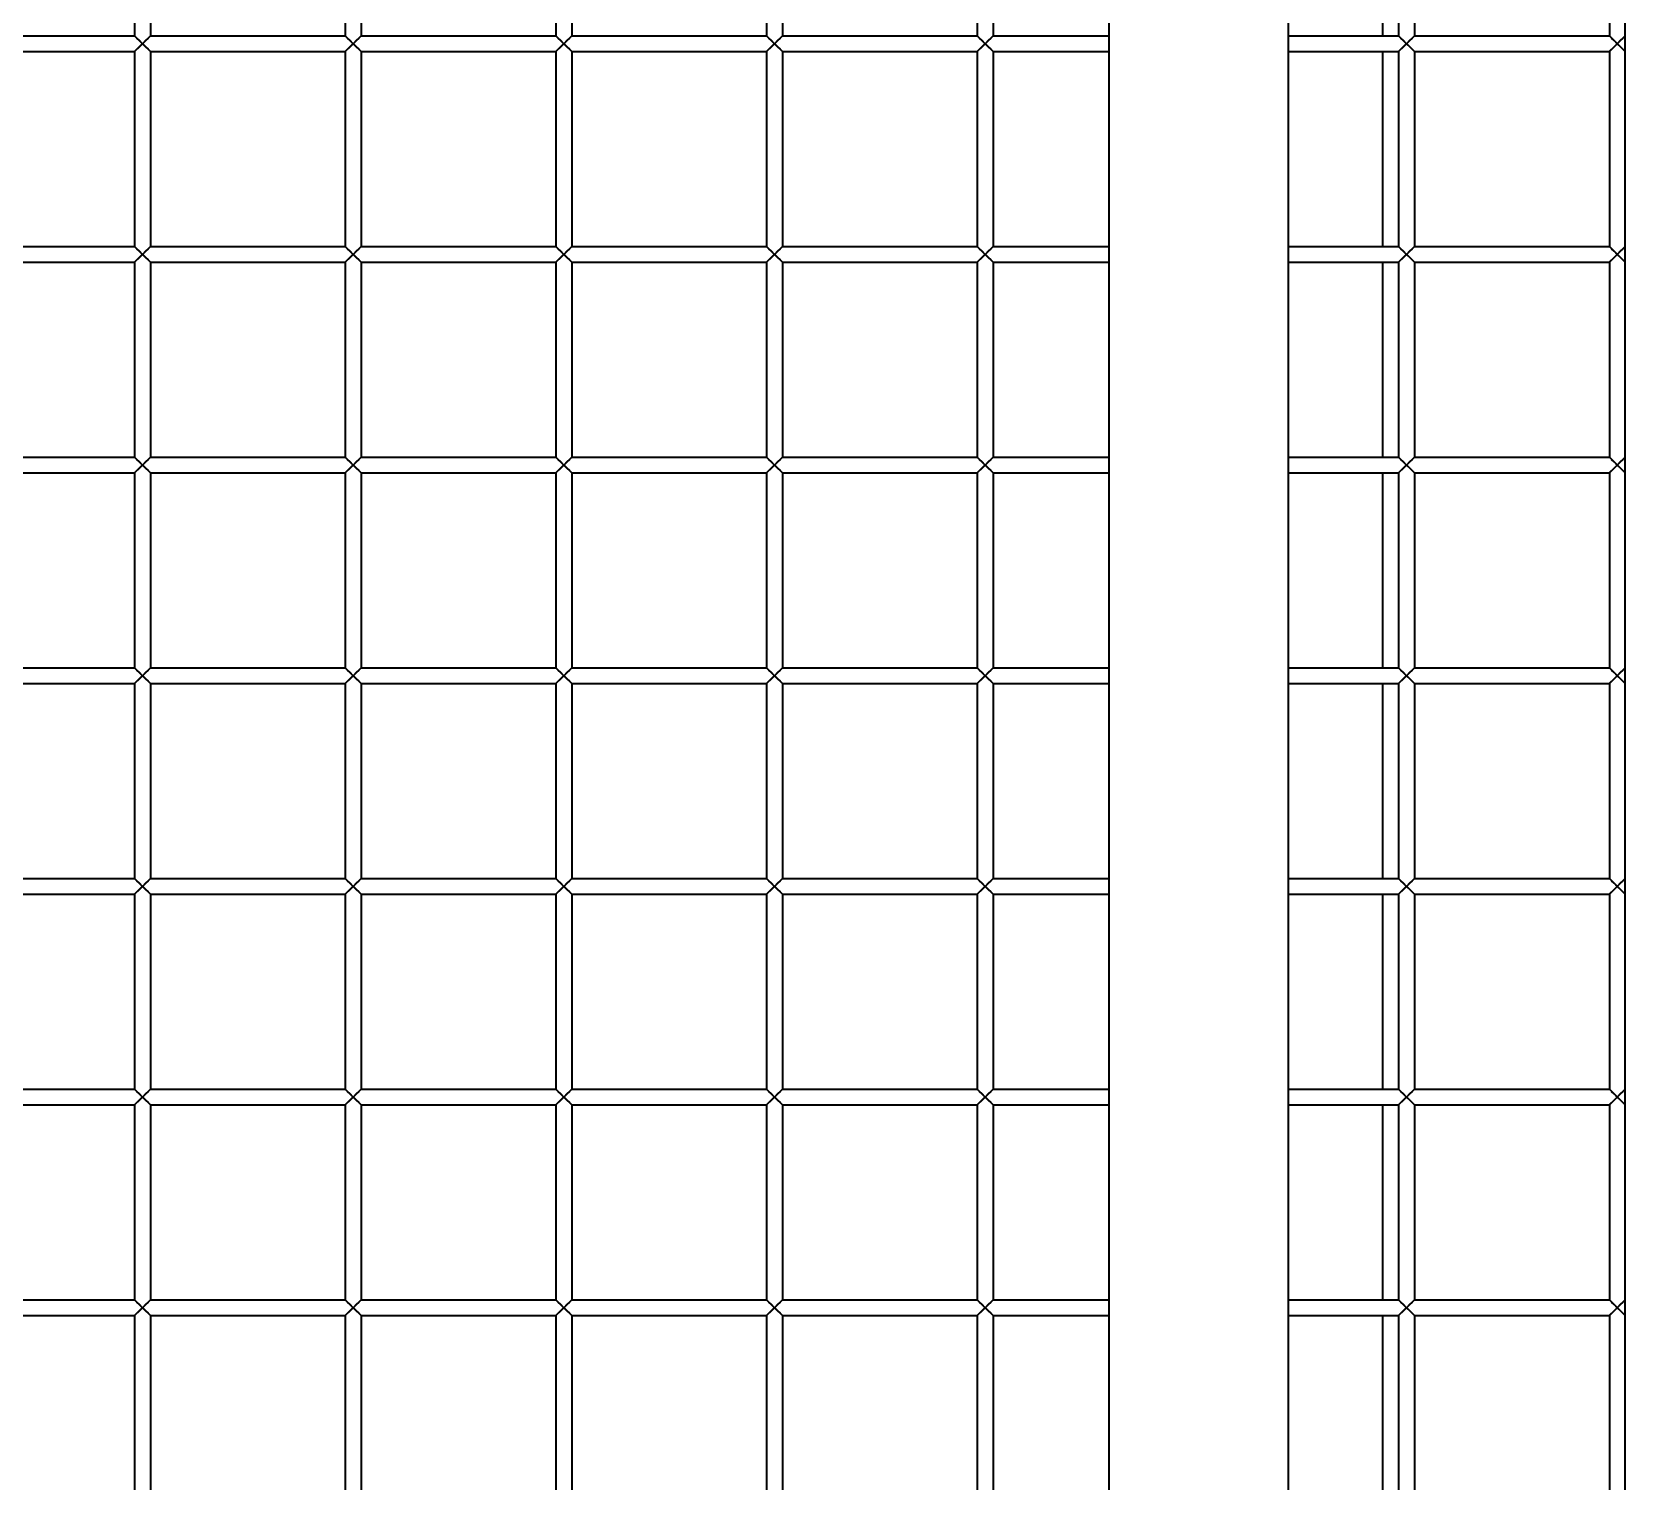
# Model space of a CAD drawing. Header units: millimetres. Extents: x 32496 to 166256, y 3504 to 23939.
# Drawn here: x 46166.1 to 46468.6, y 16841.4 to 17116.6 of the extents above; entities that cross this region are included whole.
import ezdxf

# ---------------------------------------------------------------- set-up
doc = ezdxf.new("R2010")
doc.units = ezdxf.units.MM
doc.layers.get('0').update_dxf_attribs({"lineweight": 35})

msp = doc.modelspace()

# ---------------------------------------------------------------- linework, layer by layer
at = {"linetype": 'Continuous'}
for p, q in [((46370.64, 17480.849), (46370.64, 16549.849)), ((46404.64, 17480.849), (46404.64, 16549.849)), ((46468.64, 16562.849), (46468.64, 17465.849)), ((46185.64, 17152.849), (46185.64, 17115.849)), ((46188.64, 17152.849), (46188.64, 17115.849)), ((46225.64, 17152.849), (46225.64, 17115.849)), ((46228.64, 17152.849), (46228.64, 17115.849)), ((46265.64, 17152.849), (46265.64, 17115.849)), ((46268.64, 17152.849), (46268.64, 17115.849)), ((46305.64, 17152.849), (46305.64, 17115.849)), ((46308.64, 17152.849), (46308.64, 17115.849)), ((46345.64, 17152.849), (46345.64, 17115.849)), ((46348.64, 17152.849), (46348.64, 17115.849)), ((46422.64, 17115.849), (46422.64, 17152.849)), ((46425.64, 17152.849), (46425.64, 17115.849)), ((46428.64, 17152.849), (46428.64, 17115.849)), ((46465.64, 17152.849), (46465.64, 17115.849)), ((46148.64, 17115.849), (46185.64, 17115.849)), ((46185.64, 17112.849), (46188.64, 17115.849)), ((46188.64, 17112.849), (46185.64, 17115.849)), ((46188.64, 17115.849), (46188.209, 17115.418)), ((46188.64, 17115.849), (46225.64, 17115.849)), ((46225.64, 17112.849), (46228.64, 17115.849)), ((46228.64, 17112.849), (46225.64, 17115.849)), ((46228.64, 17115.849), (46228.209, 17115.418)), ((46228.64, 17115.849), (46265.64, 17115.849)), ((46265.64, 17112.849), (46268.64, 17115.849)), ((46268.64, 17112.849), (46265.64, 17115.849)), ((46268.64, 17115.849), (46268.209, 17115.418)), ((46268.64, 17115.849), (46305.64, 17115.849)), ((46305.64, 17112.849), (46308.64, 17115.849)), ((46308.64, 17112.849), (46305.64, 17115.849)), ((46308.64, 17115.849), (46308.209, 17115.418)), ((46308.64, 17115.849), (46345.64, 17115.849)), ((46345.64, 17112.849), (46348.64, 17115.849)), ((46348.64, 17112.849), (46345.64, 17115.849)), ((46348.64, 17115.849), (46348.209, 17115.418)), ((46348.64, 17115.849), (46370.64, 17115.849)), ((46404.64, 17115.849), (46425.64, 17115.849)), ((46425.64, 17112.849), (46428.64, 17115.849)), ((46425.64, 17115.849), (46428.64, 17112.849)), ((46428.64, 17115.849), (46428.209, 17115.418)), ((46428.64, 17115.849), (46465.64, 17115.849)), ((46465.64, 17112.849), (46468.64, 17115.849)), ((46465.64, 17115.849), (46468.64, 17112.849)), ((46468.64, 17115.849), (46468.209, 17115.418)), ((46148.64, 17112.849), (46185.64, 17112.849)), ((46185.64, 17112.849), (46185.64, 17075.849)), ((46185.756, 17112.965), (46186.55, 17113.759)), ((46186.55, 17113.759), (46187.14, 17114.349)), ((46188.64, 17112.849), (46188.64, 17075.849)), ((46188.64, 17112.849), (46225.64, 17112.849)), ((46225.64, 17112.849), (46225.64, 17075.849)), ((46225.756, 17112.965), (46226.55, 17113.759)), ((46226.55, 17113.759), (46227.14, 17114.349)), ((46228.64, 17112.849), (46228.64, 17075.849)), ((46228.64, 17112.849), (46265.64, 17112.849)), ((46265.64, 17112.849), (46265.64, 17075.849)), ((46265.756, 17112.965), (46266.55, 17113.759)), ((46266.55, 17113.759), (46267.14, 17114.349)), ((46268.64, 17112.849), (46268.64, 17075.849)), ((46268.64, 17112.849), (46305.64, 17112.849)), ((46305.64, 17112.849), (46305.64, 17075.849)), ((46305.756, 17112.965), (46306.55, 17113.759)), ((46306.55, 17113.759), (46307.14, 17114.349)), ((46308.64, 17112.849), (46308.64, 17075.849)), ((46308.64, 17112.849), (46345.64, 17112.849)), ((46345.64, 17112.849), (46345.64, 17075.849)), ((46345.756, 17112.965), (46346.55, 17113.759)), ((46346.55, 17113.759), (46347.14, 17114.349)), ((46348.64, 17112.849), (46348.64, 17075.849)), ((46348.64, 17112.849), (46370.64, 17112.849)), ((46404.64, 17112.849), (46425.64, 17112.849)), ((46422.64, 17075.849), (46422.64, 17112.849)), ((46425.64, 17112.849), (46425.64, 17075.849)), ((46425.756, 17112.965), (46426.55, 17113.759)), ((46426.55, 17113.759), (46427.14, 17114.349)), ((46428.64, 17112.849), (46428.64, 17075.849)), ((46428.64, 17112.849), (46465.64, 17112.849)), ((46465.64, 17112.849), (46465.64, 17075.849)), ((46465.756, 17112.965), (46466.55, 17113.759)), ((46466.55, 17113.759), (46467.14, 17114.349)), ((46148.64, 17075.849), (46185.64, 17075.849)), ((46185.64, 17072.849), (46188.64, 17075.849)), ((46188.64, 17072.849), (46185.64, 17075.849)), ((46185.756, 17072.965), (46186.55, 17073.759)), ((46186.55, 17073.759), (46187.14, 17074.349)), ((46188.64, 17075.849), (46188.209, 17075.418)), ((46188.64, 17075.849), (46225.64, 17075.849)), ((46225.64, 17072.849), (46228.64, 17075.849)), ((46228.64, 17072.849), (46225.64, 17075.849)), ((46225.756, 17072.965), (46226.55, 17073.759)), ((46226.55, 17073.759), (46227.14, 17074.349)), ((46228.64, 17075.849), (46228.209, 17075.418)), ((46228.64, 17075.849), (46265.64, 17075.849)), ((46265.64, 17072.849), (46268.64, 17075.849)), ((46268.64, 17072.849), (46265.64, 17075.849)), ((46265.756, 17072.965), (46266.55, 17073.759)), ((46266.55, 17073.759), (46267.14, 17074.349)), ((46268.64, 17075.849), (46268.209, 17075.418)), ((46268.64, 17075.849), (46305.64, 17075.849)), ((46305.64, 17072.849), (46308.64, 17075.849)), ((46308.64, 17072.849), (46305.64, 17075.849)), ((46305.756, 17072.965), (46306.55, 17073.759)), ((46306.55, 17073.759), (46307.14, 17074.349)), ((46308.64, 17075.849), (46308.209, 17075.418)), ((46308.64, 17075.849), (46345.64, 17075.849)), ((46345.64, 17072.849), (46348.64, 17075.849)), ((46348.64, 17072.849), (46345.64, 17075.849)), ((46345.756, 17072.965), (46346.55, 17073.759)), ((46346.55, 17073.759), (46347.14, 17074.349)), ((46348.64, 17075.849), (46348.209, 17075.418)), ((46348.64, 17075.849), (46370.64, 17075.849)), ((46404.64, 17075.849), (46425.64, 17075.849)), ((46425.64, 17072.849), (46428.64, 17075.849)), ((46425.64, 17075.849), (46428.64, 17072.849)), ((46425.756, 17072.965), (46426.55, 17073.759)), ((46426.55, 17073.759), (46427.14, 17074.349)), ((46428.64, 17075.849), (46428.209, 17075.418)), ((46428.64, 17075.849), (46465.64, 17075.849)), ((46465.64, 17072.849), (46468.64, 17075.849)), ((46465.64, 17075.849), (46468.64, 17072.849)), ((46465.756, 17072.965), (46466.55, 17073.759)), ((46466.55, 17073.759), (46467.14, 17074.349)), ((46468.64, 17075.849), (46468.209, 17075.418)), ((46148.64, 17072.849), (46185.64, 17072.849)), ((46185.64, 17072.849), (46185.64, 17035.849)), ((46188.64, 17072.849), (46188.64, 17035.849)), ((46188.64, 17072.849), (46225.64, 17072.849)), ((46225.64, 17072.849), (46225.64, 17035.849)), ((46228.64, 17072.849), (46228.64, 17035.849)), ((46228.64, 17072.849), (46265.64, 17072.849)), ((46265.64, 17072.849), (46265.64, 17035.849)), ((46268.64, 17072.849), (46268.64, 17035.849)), ((46268.64, 17072.849), (46305.64, 17072.849)), ((46305.64, 17072.849), (46305.64, 17035.849)), ((46308.64, 17072.849), (46308.64, 17035.849)), ((46308.64, 17072.849), (46345.64, 17072.849)), ((46345.64, 17072.849), (46345.64, 17035.849)), ((46348.64, 17072.849), (46348.64, 17035.849)), ((46348.64, 17072.849), (46370.64, 17072.849)), ((46404.64, 17072.849), (46425.64, 17072.849)), ((46422.64, 17035.849), (46422.64, 17072.849)), ((46425.64, 17072.849), (46425.64, 17035.849)), ((46428.64, 17072.849), (46428.64, 17035.849)), ((46428.64, 17072.849), (46465.64, 17072.849)), ((46465.64, 17072.849), (46465.64, 17035.849)), ((46148.64, 17035.849), (46185.64, 17035.849)), ((46185.64, 17032.849), (46188.64, 17035.849)), ((46188.64, 17032.849), (46185.64, 17035.849)), ((46186.55, 17033.759), (46187.14, 17034.349)), ((46188.64, 17035.849), (46188.209, 17035.418)), ((46188.64, 17035.849), (46225.64, 17035.849)), ((46225.64, 17032.849), (46228.64, 17035.849)), ((46228.64, 17032.849), (46225.64, 17035.849)), ((46226.55, 17033.759), (46227.14, 17034.349)), ((46228.64, 17035.849), (46228.209, 17035.418)), ((46228.64, 17035.849), (46265.64, 17035.849)), ((46265.64, 17032.849), (46268.64, 17035.849)), ((46268.64, 17032.849), (46265.64, 17035.849)), ((46266.55, 17033.759), (46267.14, 17034.349)), ((46268.64, 17035.849), (46268.209, 17035.418)), ((46268.64, 17035.849), (46305.64, 17035.849)), ((46305.64, 17032.849), (46308.64, 17035.849)), ((46308.64, 17032.849), (46305.64, 17035.849)), ((46306.55, 17033.759), (46307.14, 17034.349)), ((46308.64, 17035.849), (46308.209, 17035.418)), ((46308.64, 17035.849), (46345.64, 17035.849)), ((46345.64, 17032.849), (46348.64, 17035.849)), ((46345.64, 17035.849), (46348.64, 17032.849)), ((46346.55, 17033.759), (46347.14, 17034.349)), ((46348.64, 17035.849), (46348.209, 17035.418)), ((46348.64, 17035.849), (46370.64, 17035.849)), ((46404.64, 17035.849), (46425.64, 17035.849)), ((46425.64, 17032.849), (46428.64, 17035.849)), ((46425.64, 17035.849), (46428.64, 17032.849)), ((46426.55, 17033.759), (46427.14, 17034.349)), ((46428.64, 17035.849), (46428.209, 17035.418)), ((46428.64, 17035.849), (46465.64, 17035.849)), ((46465.64, 17032.849), (46468.64, 17035.849)), ((46465.64, 17035.849), (46468.64, 17032.849)), ((46466.55, 17033.759), (46467.14, 17034.349)), ((46468.64, 17035.849), (46468.209, 17035.418)), ((46148.64, 17032.849), (46185.64, 17032.849)), ((46185.64, 17032.849), (46185.64, 16995.849)), ((46185.756, 17032.965), (46186.55, 17033.759)), ((46188.64, 17032.849), (46188.64, 16995.849)), ((46188.64, 17032.849), (46225.64, 17032.849)), ((46225.64, 17032.849), (46225.64, 16995.849)), ((46225.756, 17032.965), (46226.55, 17033.759)), ((46228.64, 17032.849), (46228.64, 16995.849)), ((46228.64, 17032.849), (46265.64, 17032.849)), ((46265.64, 17032.849), (46265.64, 16995.849)), ((46265.756, 17032.965), (46266.55, 17033.759)), ((46268.64, 17032.849), (46268.64, 16995.849)), ((46268.64, 17032.849), (46305.64, 17032.849)), ((46305.64, 17032.849), (46305.64, 16995.849)), ((46305.756, 17032.965), (46306.55, 17033.759)), ((46308.64, 17032.849), (46308.64, 16995.849)), ((46308.64, 17032.849), (46345.64, 17032.849)), ((46345.64, 17032.849), (46345.64, 16995.849)), ((46345.756, 17032.965), (46346.55, 17033.759)), ((46348.64, 17032.849), (46348.64, 16995.849)), ((46348.64, 17032.849), (46370.64, 17032.849)), ((46404.64, 17032.849), (46425.64, 17032.849)), ((46422.64, 16995.849), (46422.64, 17032.849)), ((46425.64, 17032.849), (46425.64, 16995.849)), ((46425.756, 17032.965), (46426.55, 17033.759)), ((46428.64, 17032.849), (46428.64, 16995.849)), ((46428.64, 17032.849), (46465.64, 17032.849)), ((46465.64, 17032.849), (46465.64, 16995.849)), ((46465.756, 17032.965), (46466.55, 17033.759)), ((46148.64, 16995.849), (46185.64, 16995.849)), ((46185.64, 16992.849), (46188.64, 16995.849)), ((46188.64, 16992.849), (46185.64, 16995.849)), ((46188.64, 16995.849), (46188.209, 16995.418)), ((46188.64, 16995.849), (46225.64, 16995.849)), ((46225.64, 16992.849), (46228.64, 16995.849)), ((46228.64, 16992.849), (46225.64, 16995.849)), ((46228.64, 16995.849), (46228.209, 16995.418)), ((46228.64, 16995.849), (46265.64, 16995.849)), ((46265.64, 16992.849), (46268.64, 16995.849)), ((46268.64, 16992.849), (46265.64, 16995.849)), ((46268.64, 16995.849), (46268.209, 16995.418)), ((46268.64, 16995.849), (46305.64, 16995.849)), ((46305.64, 16992.849), (46308.64, 16995.849)), ((46305.64, 16995.849), (46308.64, 16992.849)), ((46308.64, 16995.849), (46308.209, 16995.418)), ((46308.64, 16995.849), (46345.64, 16995.849)), ((46345.64, 16992.849), (46348.64, 16995.849)), ((46345.64, 16995.849), (46348.64, 16992.849)), ((46348.64, 16995.849), (46348.209, 16995.418)), ((46348.64, 16995.849), (46370.64, 16995.849)), ((46404.64, 16995.849), (46425.64, 16995.849)), ((46425.64, 16992.849), (46428.64, 16995.849)), ((46425.64, 16995.849), (46428.64, 16992.849)), ((46428.64, 16995.849), (46428.209, 16995.418)), ((46428.64, 16995.849), (46465.64, 16995.849)), ((46465.64, 16992.849), (46468.64, 16995.849)), ((46465.64, 16995.849), (46468.64, 16992.849)), ((46468.64, 16995.849), (46468.209, 16995.418)), ((46148.64, 16992.849), (46185.64, 16992.849)), ((46185.64, 16992.849), (46185.64, 16955.849)), ((46185.756, 16992.965), (46186.55, 16993.759)), ((46186.55, 16993.759), (46187.14, 16994.349)), ((46188.64, 16992.849), (46188.64, 16955.849)), ((46188.64, 16992.849), (46225.64, 16992.849)), ((46225.64, 16992.849), (46225.64, 16955.849)), ((46225.756, 16992.965), (46226.55, 16993.759)), ((46226.55, 16993.759), (46227.14, 16994.349)), ((46228.64, 16992.849), (46228.64, 16955.849)), ((46228.64, 16992.849), (46265.64, 16992.849)), ((46265.64, 16992.849), (46265.64, 16955.849)), ((46265.756, 16992.965), (46266.55, 16993.759)), ((46266.55, 16993.759), (46267.14, 16994.349)), ((46268.64, 16992.849), (46268.64, 16955.849)), ((46268.64, 16992.849), (46305.64, 16992.849)), ((46305.64, 16992.849), (46305.64, 16955.849)), ((46305.756, 16992.965), (46306.55, 16993.759)), ((46306.55, 16993.759), (46307.14, 16994.349)), ((46308.64, 16992.849), (46308.64, 16955.849)), ((46308.64, 16992.849), (46345.64, 16992.849)), ((46345.64, 16992.849), (46345.64, 16955.849)), ((46345.756, 16992.965), (46346.55, 16993.759)), ((46346.55, 16993.759), (46347.14, 16994.349)), ((46348.64, 16992.849), (46348.64, 16955.849)), ((46348.64, 16992.849), (46370.64, 16992.849)), ((46404.64, 16992.849), (46425.64, 16992.849)), ((46422.64, 16955.849), (46422.64, 16992.849)), ((46425.64, 16992.849), (46425.64, 16955.849)), ((46425.756, 16992.965), (46426.55, 16993.759)), ((46426.55, 16993.759), (46427.14, 16994.349)), ((46428.64, 16992.849), (46428.64, 16955.849)), ((46428.64, 16992.849), (46465.64, 16992.849)), ((46465.64, 16992.849), (46465.64, 16955.849)), ((46465.756, 16992.965), (46466.55, 16993.759)), ((46466.55, 16993.759), (46467.14, 16994.349)), ((46148.64, 16955.849), (46185.64, 16955.849)), ((46185.64, 16952.849), (46188.64, 16955.849)), ((46188.64, 16952.849), (46185.64, 16955.849)), ((46188.64, 16955.849), (46188.209, 16955.418)), ((46188.64, 16955.849), (46225.64, 16955.849)), ((46225.64, 16952.849), (46228.64, 16955.849)), ((46228.64, 16952.849), (46225.64, 16955.849)), ((46228.64, 16955.849), (46228.209, 16955.418)), ((46228.64, 16955.849), (46265.64, 16955.849)), ((46265.64, 16952.849), (46268.64, 16955.849)), ((46265.64, 16955.849), (46268.64, 16952.849)), ((46268.64, 16955.849), (46268.209, 16955.418)), ((46268.64, 16955.849), (46305.64, 16955.849)), ((46305.64, 16952.849), (46308.64, 16955.849)), ((46305.64, 16955.849), (46308.64, 16952.849)), ((46308.64, 16955.849), (46308.209, 16955.418)), ((46308.64, 16955.849), (46345.64, 16955.849)), ((46345.64, 16952.849), (46348.64, 16955.849)), ((46345.64, 16955.849), (46348.64, 16952.849)), ((46348.64, 16955.849), (46348.209, 16955.418)), ((46348.64, 16955.849), (46370.64, 16955.849)), ((46404.64, 16955.849), (46425.64, 16955.849)), ((46425.64, 16952.849), (46428.64, 16955.849)), ((46425.64, 16955.849), (46428.64, 16952.849)), ((46428.64, 16955.849), (46428.209, 16955.418)), ((46428.64, 16955.849), (46465.64, 16955.849)), ((46465.64, 16952.849), (46468.64, 16955.849)), ((46465.64, 16955.849), (46468.64, 16952.849)), ((46468.64, 16955.849), (46468.209, 16955.418)), ((46148.64, 16952.849), (46185.64, 16952.849)), ((46185.64, 16952.849), (46185.64, 16915.849)), ((46185.756, 16952.965), (46186.55, 16953.759)), ((46186.55, 16953.759), (46187.14, 16954.349)), ((46188.64, 16952.849), (46188.64, 16915.849)), ((46188.64, 16952.849), (46225.64, 16952.849)), ((46225.64, 16952.849), (46225.64, 16915.849)), ((46225.756, 16952.965), (46226.55, 16953.759)), ((46226.55, 16953.759), (46227.14, 16954.349)), ((46228.64, 16952.849), (46228.64, 16915.849)), ((46228.64, 16952.849), (46265.64, 16952.849)), ((46265.64, 16952.849), (46265.64, 16915.849)), ((46265.756, 16952.965), (46266.55, 16953.759)), ((46266.55, 16953.759), (46267.14, 16954.349)), ((46268.64, 16952.849), (46268.64, 16915.849)), ((46268.64, 16952.849), (46305.64, 16952.849)), ((46305.64, 16952.849), (46305.64, 16915.849)), ((46305.756, 16952.965), (46306.55, 16953.759)), ((46306.55, 16953.759), (46307.14, 16954.349)), ((46308.64, 16952.849), (46308.64, 16915.849)), ((46308.64, 16952.849), (46345.64, 16952.849)), ((46345.64, 16952.849), (46345.64, 16915.849)), ((46345.756, 16952.965), (46346.55, 16953.759)), ((46346.55, 16953.759), (46347.14, 16954.349)), ((46348.64, 16952.849), (46348.64, 16915.849)), ((46348.64, 16952.849), (46370.64, 16952.849)), ((46404.64, 16952.849), (46425.64, 16952.849)), ((46422.64, 16915.849), (46422.64, 16952.849)), ((46425.64, 16952.849), (46425.64, 16915.849)), ((46425.756, 16952.965), (46426.55, 16953.759)), ((46426.55, 16953.759), (46427.14, 16954.349)), ((46428.64, 16952.849), (46428.64, 16915.849)), ((46428.64, 16952.849), (46465.64, 16952.849)), ((46465.64, 16952.849), (46465.64, 16915.849)), ((46465.756, 16952.965), (46466.55, 16953.759)), ((46466.55, 16953.759), (46467.14, 16954.349)), ((46148.64, 16915.849), (46185.64, 16915.849)), ((46185.64, 16912.849), (46188.64, 16915.849)), ((46188.64, 16912.849), (46185.64, 16915.849)), ((46188.64, 16915.849), (46188.209, 16915.418)), ((46188.64, 16915.849), (46225.64, 16915.849)), ((46225.64, 16912.849), (46228.64, 16915.849)), ((46225.64, 16915.849), (46228.64, 16912.849)), ((46228.64, 16915.849), (46228.209, 16915.418)), ((46228.64, 16915.849), (46265.64, 16915.849)), ((46265.64, 16912.849), (46268.64, 16915.849)), ((46265.64, 16915.849), (46268.64, 16912.849)), ((46268.64, 16915.849), (46268.209, 16915.418)), ((46268.64, 16915.849), (46305.64, 16915.849)), ((46305.64, 16912.849), (46308.64, 16915.849)), ((46305.64, 16915.849), (46308.64, 16912.849)), ((46308.64, 16915.849), (46308.209, 16915.418)), ((46308.64, 16915.849), (46345.64, 16915.849)), ((46345.64, 16912.849), (46348.64, 16915.849)), ((46345.64, 16915.849), (46348.64, 16912.849)), ((46348.64, 16915.849), (46348.209, 16915.418)), ((46348.64, 16915.849), (46370.64, 16915.849)), ((46404.64, 16915.849), (46425.64, 16915.849)), ((46425.64, 16912.849), (46428.64, 16915.849)), ((46425.64, 16915.849), (46428.64, 16912.849)), ((46428.64, 16915.849), (46428.209, 16915.418)), ((46428.64, 16915.849), (46465.64, 16915.849)), ((46465.64, 16912.849), (46468.64, 16915.849)), ((46465.64, 16915.849), (46468.64, 16912.849)), ((46468.64, 16915.849), (46468.209, 16915.418)), ((46148.64, 16912.849), (46185.64, 16912.849)), ((46185.64, 16912.849), (46185.64, 16875.849)), ((46185.756, 16912.965), (46186.55, 16913.759)), ((46186.55, 16913.759), (46187.14, 16914.349)), ((46188.64, 16912.849), (46188.64, 16875.849)), ((46188.64, 16912.849), (46225.64, 16912.849)), ((46225.64, 16912.849), (46225.64, 16875.849)), ((46225.756, 16912.965), (46226.55, 16913.759)), ((46226.55, 16913.759), (46227.14, 16914.349)), ((46228.64, 16912.849), (46228.64, 16875.849)), ((46228.64, 16912.849), (46265.64, 16912.849)), ((46265.64, 16912.849), (46265.64, 16875.849)), ((46265.756, 16912.965), (46266.55, 16913.759)), ((46266.55, 16913.759), (46267.14, 16914.349)), ((46268.64, 16912.849), (46268.64, 16875.849)), ((46268.64, 16912.849), (46305.64, 16912.849)), ((46305.64, 16912.849), (46305.64, 16875.849)), ((46305.756, 16912.965), (46306.55, 16913.759)), ((46306.55, 16913.759), (46307.14, 16914.349)), ((46308.64, 16912.849), (46308.64, 16875.849)), ((46308.64, 16912.849), (46345.64, 16912.849)), ((46345.64, 16912.849), (46345.64, 16875.849)), ((46345.756, 16912.965), (46346.55, 16913.759)), ((46346.55, 16913.759), (46347.14, 16914.349)), ((46348.64, 16912.849), (46348.64, 16875.849)), ((46348.64, 16912.849), (46370.64, 16912.849)), ((46404.64, 16912.849), (46425.64, 16912.849)), ((46422.64, 16875.849), (46422.64, 16912.849)), ((46425.64, 16912.849), (46425.64, 16875.849)), ((46425.756, 16912.965), (46426.55, 16913.759)), ((46426.55, 16913.759), (46427.14, 16914.349)), ((46428.64, 16912.849), (46428.64, 16875.849)), ((46428.64, 16912.849), (46465.64, 16912.849)), ((46465.64, 16912.849), (46465.64, 16875.849)), ((46465.756, 16912.965), (46466.55, 16913.759)), ((46466.55, 16913.759), (46467.14, 16914.349)), ((46148.64, 16875.849), (46185.64, 16875.849)), ((46185.64, 16872.849), (46188.64, 16875.849)), ((46185.64, 16875.849), (46188.64, 16872.849)), ((46185.756, 16872.965), (46186.55, 16873.759)), ((46186.55, 16873.759), (46187.14, 16874.349)), ((46188.64, 16875.849), (46188.209, 16875.418)), ((46188.64, 16875.849), (46225.64, 16875.849)), ((46225.64, 16872.849), (46228.64, 16875.849)), ((46225.64, 16875.849), (46228.64, 16872.849)), ((46225.756, 16872.965), (46226.55, 16873.759)), ((46226.55, 16873.759), (46227.14, 16874.349)), ((46228.64, 16875.849), (46228.209, 16875.418)), ((46228.64, 16875.849), (46265.64, 16875.849)), ((46265.64, 16872.849), (46268.64, 16875.849)), ((46265.64, 16875.849), (46268.64, 16872.849)), ((46265.756, 16872.965), (46266.55, 16873.759)), ((46266.55, 16873.759), (46267.14, 16874.349)), ((46268.64, 16875.849), (46268.209, 16875.418)), ((46268.64, 16875.849), (46305.64, 16875.849)), ((46305.64, 16872.849), (46308.64, 16875.849)), ((46305.64, 16875.849), (46308.64, 16872.849)), ((46305.756, 16872.965), (46306.55, 16873.759)), ((46306.55, 16873.759), (46307.14, 16874.349)), ((46308.64, 16875.849), (46308.209, 16875.418)), ((46308.64, 16875.849), (46345.64, 16875.849)), ((46345.64, 16872.849), (46348.64, 16875.849)), ((46345.64, 16875.849), (46348.64, 16872.849)), ((46345.756, 16872.965), (46346.55, 16873.759)), ((46346.55, 16873.759), (46347.14, 16874.349)), ((46348.64, 16875.849), (46348.209, 16875.418)), ((46348.64, 16875.849), (46370.64, 16875.849)), ((46404.64, 16875.849), (46425.64, 16875.849)), ((46425.64, 16872.849), (46428.64, 16875.849)), ((46425.64, 16875.849), (46428.64, 16872.849)), ((46425.756, 16872.965), (46426.55, 16873.759)), ((46426.55, 16873.759), (46427.14, 16874.349)), ((46428.64, 16875.849), (46428.209, 16875.418)), ((46428.64, 16875.849), (46465.64, 16875.849)), ((46465.64, 16872.849), (46468.64, 16875.849)), ((46465.64, 16875.849), (46468.64, 16872.849)), ((46465.756, 16872.965), (46466.55, 16873.759)), ((46466.55, 16873.759), (46467.14, 16874.349)), ((46468.64, 16875.849), (46468.209, 16875.418)), ((46148.64, 16872.849), (46185.64, 16872.849)), ((46185.64, 16872.849), (46185.64, 16835.849)), ((46188.64, 16872.849), (46188.64, 16835.849)), ((46188.64, 16872.849), (46225.64, 16872.849)), ((46225.64, 16872.849), (46225.64, 16835.849)), ((46228.64, 16872.849), (46228.64, 16835.849)), ((46228.64, 16872.849), (46265.64, 16872.849)), ((46265.64, 16872.849), (46265.64, 16835.849)), ((46268.64, 16872.849), (46268.64, 16835.849)), ((46268.64, 16872.849), (46305.64, 16872.849)), ((46305.64, 16872.849), (46305.64, 16835.849)), ((46308.64, 16872.849), (46308.64, 16835.849)), ((46308.64, 16872.849), (46345.64, 16872.849)), ((46345.64, 16872.849), (46345.64, 16835.849)), ((46348.64, 16872.849), (46348.64, 16835.849)), ((46348.64, 16872.849), (46370.64, 16872.849)), ((46404.64, 16872.849), (46425.64, 16872.849)), ((46422.64, 16835.849), (46422.64, 16872.849)), ((46425.64, 16872.849), (46425.64, 16835.849)), ((46428.64, 16872.849), (46428.64, 16835.849)), ((46428.64, 16872.849), (46465.64, 16872.849)), ((46465.64, 16872.849), (46465.64, 16835.849))]:
    msp.add_line(p, q, dxfattribs=at)
for points in [[(46187.14, 17114.349), (46186.553, 17114.936), (46186.077, 17115.411)], [(46188.209, 17115.418), (46187.72, 17114.929), (46187.14, 17114.349)], [(46187.14, 17114.349), (46187.731, 17113.758), (46188.2, 17113.288), (46188.64, 17112.849)], [(46227.14, 17114.349), (46226.553, 17114.936), (46226.077, 17115.411)], [(46228.209, 17115.418), (46227.72, 17114.929), (46227.14, 17114.349)], [(46227.14, 17114.349), (46227.731, 17113.758), (46228.2, 17113.288), (46228.64, 17112.849)], [(46267.14, 17114.349), (46266.553, 17114.936), (46266.077, 17115.411)], [(46268.209, 17115.418), (46267.72, 17114.929), (46267.14, 17114.349)], [(46267.14, 17114.349), (46267.731, 17113.758), (46268.2, 17113.288), (46268.64, 17112.849)], [(46307.14, 17114.349), (46306.553, 17114.936), (46306.077, 17115.411)], [(46308.209, 17115.418), (46307.72, 17114.929), (46307.14, 17114.349)], [(46307.14, 17114.349), (46307.731, 17113.758), (46308.2, 17113.288), (46308.64, 17112.849)], [(46347.14, 17114.349), (46346.553, 17114.936), (46346.077, 17115.411)], [(46348.209, 17115.418), (46347.72, 17114.929), (46347.14, 17114.349)], [(46347.14, 17114.349), (46347.731, 17113.758), (46348.2, 17113.288), (46348.64, 17112.849)], [(46427.14, 17114.349), (46426.553, 17114.936), (46426.077, 17115.411)], [(46428.209, 17115.418), (46427.72, 17114.929), (46427.14, 17114.349)], [(46427.14, 17114.349), (46427.731, 17113.758), (46428.2, 17113.288), (46428.64, 17112.849)], [(46467.14, 17114.349), (46466.553, 17114.936), (46466.077, 17115.411)], [(46468.209, 17115.418), (46467.72, 17114.929), (46467.14, 17114.349)], [(46467.14, 17114.349), (46467.731, 17113.758), (46468.2, 17113.288), (46468.64, 17112.849)], [(46187.14, 17074.349), (46186.553, 17074.936), (46186.077, 17075.411)], [(46188.209, 17075.418), (46187.72, 17074.929), (46187.14, 17074.349)], [(46187.14, 17074.349), (46187.731, 17073.758), (46188.2, 17073.288), (46188.64, 17072.849)], [(46227.14, 17074.349), (46226.553, 17074.936), (46226.077, 17075.411)], [(46228.209, 17075.418), (46227.72, 17074.929), (46227.14, 17074.349)], [(46227.14, 17074.349), (46227.731, 17073.758), (46228.2, 17073.288), (46228.64, 17072.849)], [(46267.14, 17074.349), (46266.553, 17074.936), (46266.077, 17075.411)], [(46268.209, 17075.418), (46267.72, 17074.929), (46267.14, 17074.349)], [(46267.14, 17074.349), (46267.731, 17073.758), (46268.2, 17073.288), (46268.64, 17072.849)], [(46307.14, 17074.349), (46306.553, 17074.936), (46306.077, 17075.411)], [(46308.209, 17075.418), (46307.72, 17074.929), (46307.14, 17074.349)], [(46307.14, 17074.349), (46307.731, 17073.758), (46308.2, 17073.288), (46308.64, 17072.849)], [(46347.14, 17074.349), (46346.553, 17074.936), (46346.077, 17075.411)], [(46348.209, 17075.418), (46347.72, 17074.929), (46347.14, 17074.349)], [(46347.14, 17074.349), (46347.731, 17073.758), (46348.2, 17073.288), (46348.64, 17072.849)], [(46427.14, 17074.349), (46426.553, 17074.936), (46426.077, 17075.411)], [(46428.209, 17075.418), (46427.72, 17074.929), (46427.14, 17074.349)], [(46427.14, 17074.349), (46427.731, 17073.758), (46428.2, 17073.288), (46428.64, 17072.849)], [(46467.14, 17074.349), (46466.553, 17074.936), (46466.077, 17075.411)], [(46468.209, 17075.418), (46467.72, 17074.929), (46467.14, 17074.349)], [(46467.14, 17074.349), (46467.731, 17073.758), (46468.2, 17073.288), (46468.64, 17072.849)], [(46187.14, 17034.349), (46186.553, 17034.936), (46186.077, 17035.411)], [(46188.209, 17035.418), (46187.72, 17034.929), (46187.14, 17034.349)], [(46187.14, 17034.349), (46187.731, 17033.758), (46188.2, 17033.288), (46188.64, 17032.849)], [(46227.14, 17034.349), (46226.553, 17034.936), (46226.077, 17035.411)], [(46228.209, 17035.418), (46227.72, 17034.929), (46227.14, 17034.349)], [(46227.14, 17034.349), (46227.731, 17033.758), (46228.2, 17033.288), (46228.64, 17032.849)], [(46267.14, 17034.349), (46266.553, 17034.936), (46266.077, 17035.411)], [(46268.209, 17035.418), (46267.72, 17034.929), (46267.14, 17034.349)], [(46267.14, 17034.349), (46267.731, 17033.758), (46268.2, 17033.288), (46268.64, 17032.849)], [(46307.14, 17034.349), (46306.553, 17034.936), (46306.077, 17035.411)], [(46308.209, 17035.418), (46307.72, 17034.929), (46307.14, 17034.349)], [(46307.14, 17034.349), (46307.731, 17033.758), (46308.2, 17033.288), (46308.64, 17032.849)], [(46347.14, 17034.349), (46346.553, 17034.936), (46346.077, 17035.411)], [(46348.209, 17035.418), (46347.72, 17034.929), (46347.14, 17034.349)], [(46347.14, 17034.349), (46347.731, 17033.758), (46348.2, 17033.288), (46348.64, 17032.849)], [(46427.14, 17034.349), (46426.553, 17034.936), (46426.077, 17035.411)], [(46428.209, 17035.418), (46427.72, 17034.929), (46427.14, 17034.349)], [(46427.14, 17034.349), (46427.731, 17033.758), (46428.2, 17033.288), (46428.64, 17032.849)], [(46467.14, 17034.349), (46466.553, 17034.936), (46466.077, 17035.411)], [(46468.209, 17035.418), (46467.72, 17034.929), (46467.14, 17034.349)], [(46467.14, 17034.349), (46467.731, 17033.758), (46468.2, 17033.288), (46468.64, 17032.849)], [(46187.14, 16994.349), (46186.553, 16994.936), (46186.077, 16995.411)], [(46188.209, 16995.418), (46187.72, 16994.929), (46187.14, 16994.349)], [(46227.14, 16994.349), (46226.553, 16994.936), (46226.077, 16995.411)], [(46228.209, 16995.418), (46227.72, 16994.929), (46227.14, 16994.349)], [(46267.14, 16994.349), (46266.553, 16994.936), (46266.077, 16995.411)], [(46268.209, 16995.418), (46267.72, 16994.929), (46267.14, 16994.349)], [(46307.14, 16994.349), (46306.553, 16994.936), (46306.077, 16995.411)], [(46308.209, 16995.418), (46307.72, 16994.929), (46307.14, 16994.349)], [(46347.14, 16994.349), (46346.553, 16994.936), (46346.077, 16995.411)], [(46348.209, 16995.418), (46347.72, 16994.929), (46347.14, 16994.349)], [(46427.14, 16994.349), (46426.553, 16994.936), (46426.077, 16995.411)], [(46428.209, 16995.418), (46427.72, 16994.929), (46427.14, 16994.349)], [(46467.14, 16994.349), (46466.553, 16994.936), (46466.077, 16995.411)], [(46468.209, 16995.418), (46467.72, 16994.929), (46467.14, 16994.349)], [(46187.14, 16994.349), (46187.731, 16993.758), (46188.2, 16993.288), (46188.64, 16992.849)], [(46227.14, 16994.349), (46227.731, 16993.758), (46228.2, 16993.288), (46228.64, 16992.849)], [(46267.14, 16994.349), (46267.731, 16993.758), (46268.2, 16993.288), (46268.64, 16992.849)], [(46307.14, 16994.349), (46307.731, 16993.758), (46308.2, 16993.288), (46308.64, 16992.849)], [(46347.14, 16994.349), (46347.731, 16993.758), (46348.2, 16993.288), (46348.64, 16992.849)], [(46427.14, 16994.349), (46427.731, 16993.758), (46428.2, 16993.288), (46428.64, 16992.849)], [(46467.14, 16994.349), (46467.731, 16993.758), (46468.2, 16993.288), (46468.64, 16992.849)], [(46187.14, 16954.349), (46186.553, 16954.936), (46186.077, 16955.411)], [(46188.209, 16955.418), (46187.72, 16954.929), (46187.14, 16954.349)], [(46227.14, 16954.349), (46226.553, 16954.936), (46226.077, 16955.411)], [(46228.209, 16955.418), (46227.72, 16954.929), (46227.14, 16954.349)], [(46267.14, 16954.349), (46266.553, 16954.936), (46266.077, 16955.411)], [(46268.209, 16955.418), (46267.72, 16954.929), (46267.14, 16954.349)], [(46307.14, 16954.349), (46306.553, 16954.936), (46306.077, 16955.411)], [(46308.209, 16955.418), (46307.72, 16954.929), (46307.14, 16954.349)], [(46347.14, 16954.349), (46346.553, 16954.936), (46346.077, 16955.411)], [(46348.209, 16955.418), (46347.72, 16954.929), (46347.14, 16954.349)], [(46427.14, 16954.349), (46426.553, 16954.936), (46426.077, 16955.411)], [(46428.209, 16955.418), (46427.72, 16954.929), (46427.14, 16954.349)], [(46467.14, 16954.349), (46466.553, 16954.936), (46466.077, 16955.411)], [(46468.209, 16955.418), (46467.72, 16954.929), (46467.14, 16954.349)], [(46187.14, 16954.349), (46187.731, 16953.758), (46188.2, 16953.288), (46188.64, 16952.849)], [(46227.14, 16954.349), (46227.731, 16953.758), (46228.2, 16953.288), (46228.64, 16952.849)], [(46267.14, 16954.349), (46267.731, 16953.758), (46268.2, 16953.288), (46268.64, 16952.849)], [(46307.14, 16954.349), (46307.731, 16953.758), (46308.2, 16953.288), (46308.64, 16952.849)], [(46347.14, 16954.349), (46347.731, 16953.758), (46348.2, 16953.288), (46348.64, 16952.849)], [(46427.14, 16954.349), (46427.731, 16953.758), (46428.2, 16953.288), (46428.64, 16952.849)], [(46467.14, 16954.349), (46467.731, 16953.758), (46468.2, 16953.288), (46468.64, 16952.849)], [(46187.14, 16914.349), (46186.553, 16914.936), (46186.077, 16915.411)], [(46188.209, 16915.418), (46187.72, 16914.929), (46187.14, 16914.349)], [(46187.14, 16914.349), (46187.731, 16913.758), (46188.2, 16913.288), (46188.64, 16912.849)], [(46227.14, 16914.349), (46226.553, 16914.936), (46226.077, 16915.411)], [(46228.209, 16915.418), (46227.72, 16914.929), (46227.14, 16914.349)], [(46227.14, 16914.349), (46227.731, 16913.758), (46228.2, 16913.288), (46228.64, 16912.849)], [(46267.14, 16914.349), (46266.553, 16914.936), (46266.077, 16915.411)], [(46268.209, 16915.418), (46267.72, 16914.929), (46267.14, 16914.349)], [(46267.14, 16914.349), (46267.731, 16913.758), (46268.2, 16913.288), (46268.64, 16912.849)], [(46307.14, 16914.349), (46306.553, 16914.936), (46306.077, 16915.411)], [(46308.209, 16915.418), (46307.72, 16914.929), (46307.14, 16914.349)], [(46307.14, 16914.349), (46307.731, 16913.758), (46308.2, 16913.288), (46308.64, 16912.849)], [(46347.14, 16914.349), (46346.553, 16914.936), (46346.077, 16915.411)], [(46348.209, 16915.418), (46347.72, 16914.929), (46347.14, 16914.349)], [(46347.14, 16914.349), (46347.731, 16913.758), (46348.2, 16913.288), (46348.64, 16912.849)], [(46427.14, 16914.349), (46426.553, 16914.936), (46426.077, 16915.411)], [(46428.209, 16915.418), (46427.72, 16914.929), (46427.14, 16914.349)], [(46427.14, 16914.349), (46427.731, 16913.758), (46428.2, 16913.288), (46428.64, 16912.849)], [(46467.14, 16914.349), (46466.553, 16914.936), (46466.077, 16915.411)], [(46468.209, 16915.418), (46467.72, 16914.929), (46467.14, 16914.349)], [(46467.14, 16914.349), (46467.731, 16913.758), (46468.2, 16913.288), (46468.64, 16912.849)], [(46187.14, 16874.349), (46186.553, 16874.936), (46186.077, 16875.411)], [(46188.209, 16875.418), (46187.72, 16874.929), (46187.14, 16874.349)], [(46187.14, 16874.349), (46187.731, 16873.758), (46188.2, 16873.288), (46188.64, 16872.849)], [(46227.14, 16874.349), (46226.553, 16874.936), (46226.077, 16875.411)], [(46228.209, 16875.418), (46227.72, 16874.929), (46227.14, 16874.349)], [(46227.14, 16874.349), (46227.731, 16873.758), (46228.2, 16873.288), (46228.64, 16872.849)], [(46267.14, 16874.349), (46266.553, 16874.936), (46266.077, 16875.411)], [(46268.209, 16875.418), (46267.72, 16874.929), (46267.14, 16874.349)], [(46267.14, 16874.349), (46267.731, 16873.758), (46268.2, 16873.288), (46268.64, 16872.849)], [(46307.14, 16874.349), (46306.553, 16874.936), (46306.077, 16875.411)], [(46308.209, 16875.418), (46307.72, 16874.929), (46307.14, 16874.349)], [(46307.14, 16874.349), (46307.731, 16873.758), (46308.2, 16873.288), (46308.64, 16872.849)], [(46347.14, 16874.349), (46346.553, 16874.936), (46346.077, 16875.411)], [(46348.209, 16875.418), (46347.72, 16874.929), (46347.14, 16874.349)], [(46347.14, 16874.349), (46347.731, 16873.758), (46348.2, 16873.288), (46348.64, 16872.849)], [(46427.14, 16874.349), (46426.553, 16874.936), (46426.077, 16875.411)], [(46428.209, 16875.418), (46427.72, 16874.929), (46427.14, 16874.349)], [(46427.14, 16874.349), (46427.731, 16873.758), (46428.2, 16873.288), (46428.64, 16872.849)], [(46467.14, 16874.349), (46466.553, 16874.936), (46466.077, 16875.411)], [(46468.209, 16875.418), (46467.72, 16874.929), (46467.14, 16874.349)], [(46467.14, 16874.349), (46467.731, 16873.758), (46468.2, 16873.288), (46468.64, 16872.849)]]:
    msp.add_lwpolyline(points, dxfattribs=at)

doc.saveas('drawing.dxf')
